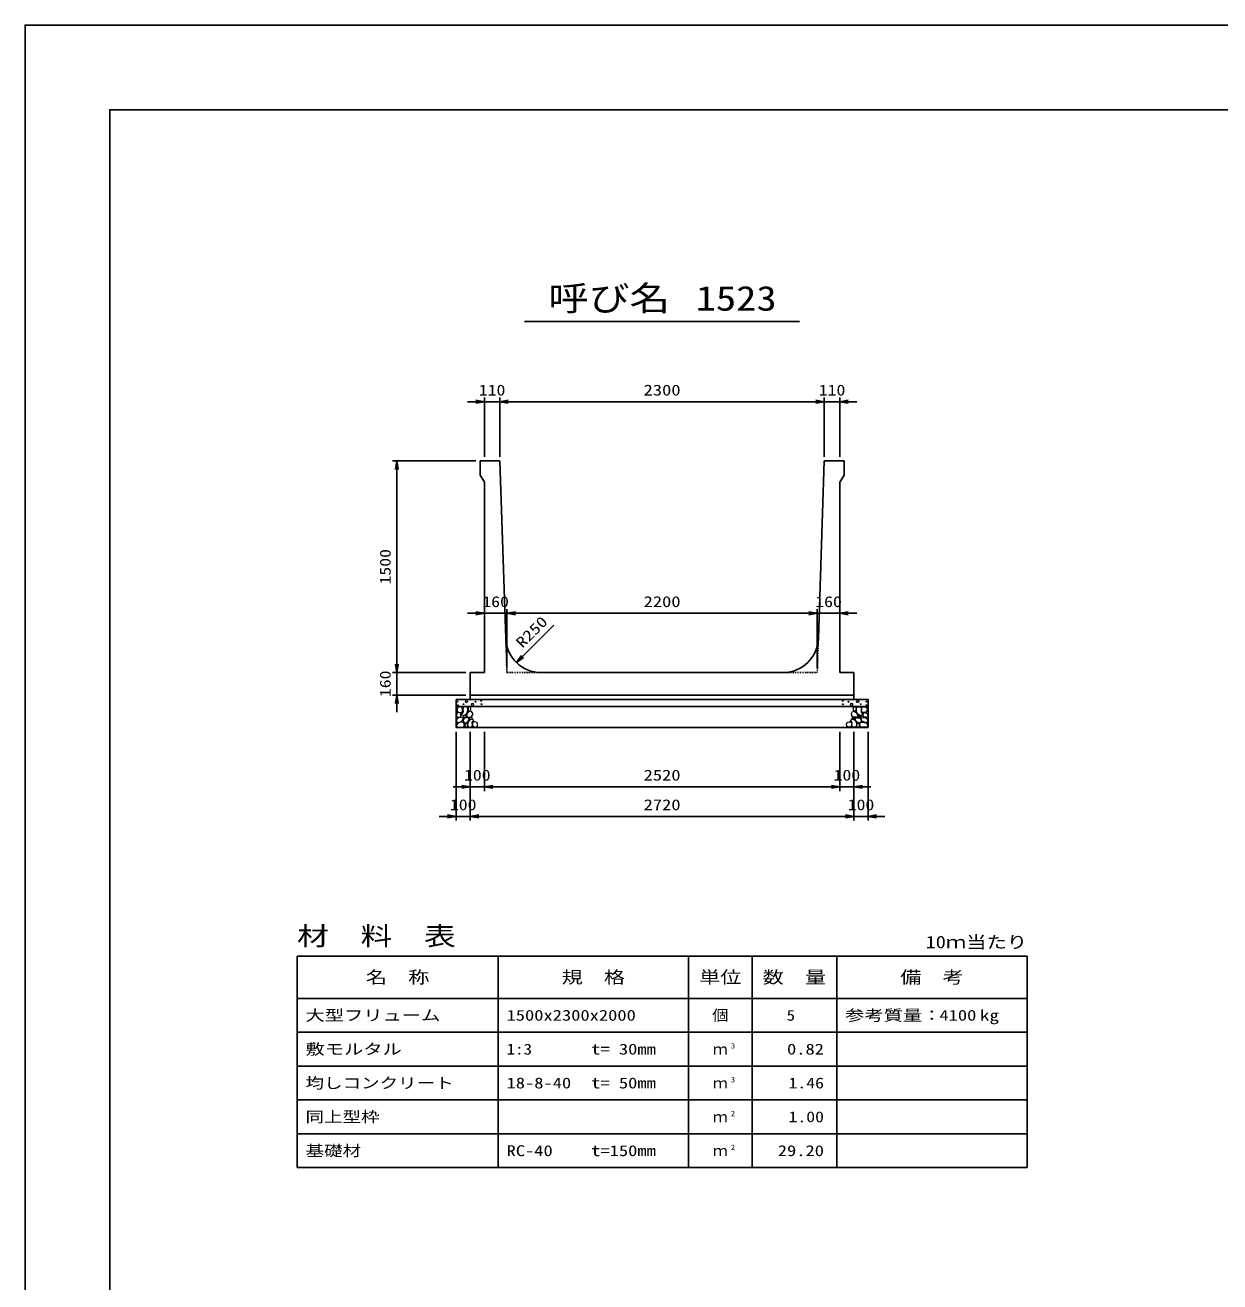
# Model space of a CAD drawing. Units: millimetres at full size. Extents: x 0 to 25230, y 0 to 17820.
# Drawn here: x 0 to 8469, y 8910 to 17820 of the extents above; entities that cross this region are included whole.
import ezdxf
from ezdxf.enums import TextEntityAlignment as Align

# ---------------------------------------------------------------- set-up
doc = ezdxf.new("R2010")
doc.units = ezdxf.units.MM
doc.linetypes.add('DASHED_SPACED', pattern=[12, 6, -6])
for name, color, linetype, lineweight in [('0_2', 7, 'Continuous', 25), ('D-DCR-HCHn', 4, 'Continuous', 9), ('D-MTR-FRAM', 7, 'Continuous', 25), ('D-MTR-LINE', 7, 'Continuous', 25), ('D-STR-DIM', 7, 'Continuous', 25), ('D-STR-STRn', 1, 'Continuous', 25), ('D-TTL', 2, 'Continuous', 25), ('D-TTL-TXT', 7, 'Continuous', 25)]:
    doc.layers.add(name, color=color, linetype=linetype, lineweight=lineweight)
doc.layers.add('D-MTR', color=7, linetype='Continuous')
doc.layers.add('D-MTR-TXT', color=7, linetype='Continuous')
doc.styles.add('ＭＳ ゴシック', font='')
doc.styles.get('ＭＳ ゴシック').set_extended_font_data('MS Gothic')

# ---------------------------------------------------------------- blocks, each defined once
blk = doc.blocks.new('open_arrow')
at = {"color": 0, "linetype": 'Continuous', "lineweight": -2}
blk.add_lwpolyline([(7.5, 1.25), (0, 0), (7.5, -1.25)], dxfattribs=at)

msp = doc.modelspace()

# ---------------------------------------------------------------- linework, layer by layer
at = {"layer": '0_2'}
for p, q in [((3155, 12810), (3155, 12390)), ((3255, 12810), (3255, 12390)), ((3255, 12810), (3255, 12390)), ((5775, 12810), (5775, 12390)), ((3375, 12420), (3035, 12420)), ((5775, 12420), (3255, 12420))]:
    msp.add_line(p, q, dxfattribs=at)
at = {"layer": 'D-DCR-HCHn'}
for points in [[(3060.46, 12940.356), (3055.26, 12924.753), (3062.194, 12914.352), (3079.53, 12912.618), (3091.366, 12917.699), (3086.464, 12929.954), (3089.932, 12936.889), (3082.997, 12943.823), (3072.596, 12947.29)], [(3093.399, 12983.696), (3077.796, 12987.163), (3063.928, 12980.228), (3062.194, 12964.626), (3065.661, 12952.491), (3082.997, 12947.29), (3095.132, 12947.29), (3100.333, 12955.958), (3100.333, 12975.028)], [(3107.267, 12985.429), (3102.067, 12969.827), (3103.8, 12952.491), (3091.665, 12933.421), (3107.267, 12924.753), (3124.603, 12933.421), (3135.005, 12947.29), (3138.472, 12969.827), (3135.005, 12981.962), (3124.603, 12987.163)], [(3110.735, 12924.753), (3102.067, 12917.819), (3105.534, 12912.618), (3117.669, 12912.618), (3122.87, 12914.352), (3126.337, 12921.286), (3121.136, 12926.487)], [(3136.739, 12943.823), (3128.071, 12923.02), (3135.005, 12914.352), (3155.808, 12914.352), (3164.476, 12917.819), (3173.144, 12929.954), (3173.144, 12940.356), (3164.476, 12954.224), (3154.074, 12955.958)], [(3140.206, 12981.962), (3140.206, 12961.159), (3148.874, 12955.958), (3157.542, 12961.159), (3159.275, 12973.294), (3157.542, 12983.696), (3145.407, 12987.163)], [(5893.261, 12943.823), (5901.929, 12923.02), (5894.995, 12914.352), (5874.192, 12914.352), (5865.524, 12917.819), (5856.856, 12929.954), (5856.856, 12940.356), (5865.524, 12954.224), (5875.926, 12955.958)], [(5889.794, 12981.962), (5889.794, 12961.159), (5881.126, 12955.958), (5872.458, 12961.159), (5870.725, 12973.294), (5872.458, 12983.696), (5884.593, 12987.163)], [(5922.733, 12985.429), (5927.933, 12969.827), (5926.2, 12952.491), (5938.335, 12933.421), (5922.733, 12924.753), (5905.397, 12933.421), (5894.995, 12947.29), (5891.528, 12969.827), (5894.995, 12981.962), (5905.397, 12987.163)], [(5919.265, 12924.753), (5927.933, 12917.819), (5924.466, 12912.618), (5912.331, 12912.618), (5907.13, 12914.352), (5903.663, 12921.286), (5908.864, 12926.487)], [(5936.601, 12983.696), (5952.204, 12987.163), (5966.072, 12980.228), (5967.806, 12964.626), (5964.339, 12952.491), (5947.003, 12947.29), (5934.868, 12947.29), (5929.667, 12955.958), (5929.667, 12975.028)], [(5969.54, 12940.356), (5974.74, 12924.753), (5967.806, 12914.352), (5950.47, 12912.618), (5938.634, 12917.699), (5943.536, 12929.954), (5940.068, 12936.889), (5947.003, 12943.823), (5957.404, 12947.29)], [(3093.366, 12882.757), (3106.208, 12902.019), (3104.603, 12906.834), (3086.946, 12911.65), (3070.894, 12910.045), (3059.658, 12900.414), (3058.052, 12889.177), (3059.658, 12877.941), (3072.499, 12874.731)], [(3099.787, 12842.627), (3111.023, 12847.443), (3114.234, 12863.494), (3107.813, 12874.731), (3096.577, 12877.941), (3082.13, 12876.336), (3066.078, 12869.915), (3058.052, 12860.284), (3058.052, 12849.048), (3062.868, 12842.627), (3082.13, 12844.232)], [(3138.311, 12882.757), (3146.337, 12902.019), (3139.916, 12910.045), (3120.654, 12910.045), (3112.628, 12906.834), (3104.603, 12895.598), (3104.603, 12885.967), (3112.628, 12873.125), (3122.259, 12871.52)], [(3135.101, 12847.443), (3135.101, 12866.705), (3127.075, 12871.52), (3119.049, 12866.705), (3117.444, 12855.469), (3119.049, 12845.837), (3130.285, 12842.627)], [(3165.599, 12844.232), (3170.415, 12858.679), (3168.81, 12874.731), (3180.046, 12892.388), (3165.599, 12900.414), (3149.548, 12892.388), (3139.916, 12879.546), (3136.706, 12858.679), (3139.916, 12847.443), (3149.548, 12842.627)], [(3162.389, 12900.414), (3170.415, 12906.834), (3167.204, 12911.65), (3155.968, 12911.65), (3151.153, 12910.045), (3147.942, 12903.624), (3152.758, 12898.808)], [(3178.441, 12845.837), (3192.887, 12842.627), (3205.729, 12849.048), (3207.334, 12863.494), (3204.124, 12874.731), (3188.072, 12879.546), (3176.836, 12879.546), (3172.02, 12871.52), (3172.02, 12853.863)], [(5851.559, 12845.837), (5837.113, 12842.627), (5824.271, 12849.048), (5822.666, 12863.494), (5825.876, 12874.731), (5841.928, 12879.546), (5853.164, 12879.546), (5857.98, 12871.52), (5857.98, 12853.863)], [(5864.401, 12844.232), (5859.585, 12858.679), (5861.19, 12874.731), (5849.954, 12892.388), (5864.401, 12900.414), (5880.452, 12892.388), (5890.084, 12879.546), (5893.294, 12858.679), (5890.084, 12847.443), (5880.452, 12842.627)], [(5867.611, 12900.414), (5859.585, 12906.834), (5862.796, 12911.65), (5874.032, 12911.65), (5878.847, 12910.045), (5882.058, 12903.624), (5877.242, 12898.808)], [(5891.689, 12882.757), (5883.663, 12902.019), (5890.084, 12910.045), (5909.346, 12910.045), (5917.372, 12906.834), (5925.397, 12895.598), (5925.397, 12885.967), (5917.372, 12873.125), (5907.741, 12871.52)], [(5894.899, 12847.443), (5894.899, 12866.705), (5902.925, 12871.52), (5910.951, 12866.705), (5912.556, 12855.469), (5910.951, 12845.837), (5899.715, 12842.627)], [(5930.213, 12842.627), (5918.977, 12847.443), (5915.766, 12863.494), (5922.187, 12874.731), (5933.423, 12877.941), (5947.87, 12876.336), (5963.922, 12869.915), (5971.948, 12860.284), (5971.948, 12849.048), (5967.132, 12842.627), (5947.87, 12844.232)], [(5936.634, 12882.757), (5923.792, 12902.019), (5925.397, 12906.834), (5943.054, 12911.65), (5959.106, 12910.045), (5970.342, 12900.414), (5971.948, 12889.177), (5970.342, 12877.941), (5957.501, 12874.731)]]:
    msp.add_lwpolyline(points, close=True, dxfattribs=at)
for centre, radius in [((3065.727, 13023.955), 3), ((3107.292, 13005.752), 3), ((3128.336, 13023.955), 7.5), ((3171.664, 13004.961), 7.5), ((3192.708, 13023.164), 3), ((3233.131, 13030.006), 3), ((5796.869, 13030.006), 3), ((5837.292, 13023.164), 3), ((5858.336, 13004.961), 7.5), ((5901.664, 13023.955), 7.5), ((5922.708, 13005.752), 3), ((5964.273, 13023.955), 3), ((3066.869, 12998.91), 3), ((3234.273, 13004.961), 3), ((5795.727, 13004.961), 3), ((5963.131, 12998.91), 3)]:
    msp.add_circle(centre, radius, dxfattribs=at)
at = {"layer": 'D-MTR-FRAM'}
for p, q in [((1927.5, 11220), (7102.5, 11220)), ((1927.5, 11220), (1927.5, 9720)), ((7102.5, 11220), (7102.5, 9720)), ((1927.5, 9720), (7102.5, 9720))]:
    msp.add_line(p, q, dxfattribs=at)
at = {"layer": 'D-MTR-LINE'}
for p, q in [((3352.5, 11220), (3352.5, 9720)), ((4702.5, 11220), (4702.5, 9720)), ((5152.5, 11220), (5152.5, 9720)), ((5752.5, 11220), (5752.5, 9720)), ((1927.5, 10920), (7102.5, 10920)), ((1927.5, 10680), (7102.5, 10680)), ((1927.5, 10440), (7102.5, 10440)), ((1927.5, 10200), (7102.5, 10200)), ((1927.5, 9960), (7102.5, 9960))]:
    msp.add_line(p, q, dxfattribs=at)
at = {"layer": 'D-STR-DIM'}
for p, q in [((3135, 15150), (3485, 15150)), ((3255, 14760), (3255, 15180)), ((3365, 14760), (3365, 15180)), ((3365, 14760), (3365, 15180)), ((3365, 15150), (5665, 15150)), ((5545, 15150), (5895, 15150)), ((5665, 14760), (5665, 15180)), ((5665, 14760), (5665, 15180)), ((5775, 14760), (5775, 15180)), ((3195, 14730), (2605, 14730)), ((2635, 14730), (2635, 13230)), ((3135, 13650), (3535, 13650)), ((3415, 13260), (3415, 13680)), ((3415, 13260), (3415, 13680)), ((3415, 13650), (5615, 13650)), ((5495, 13650), (5895, 13650)), ((5615, 13260), (5615, 13680)), ((5615, 13260), (5615, 13680)), ((3482.998, 13300.303), (3748.163, 13565.468)), ((2635, 13350), (2635, 12950)), ((3125, 13230), (2605, 13230)), ((3125, 13230), (2605, 13230)), ((3125, 13070), (2605, 13070)), ((3055, 12810), (3055, 12180)), ((3155, 12810), (3155, 12180)), ((3155, 12810), (3155, 12180)), ((5775, 12810), (5775, 12390)), ((5875, 12810), (5875, 12180)), ((5875, 12810), (5875, 12180)), ((5875, 12810), (5875, 12390)), ((5975, 12810), (5975, 12180)), ((5655, 12420), (5995, 12420)), ((3275, 12210), (2935, 12210)), ((3155, 12210), (5875, 12210)), ((6095, 12210), (5755, 12210))]:
    msp.add_line(p, q, dxfattribs=at)
at = {"layer": 'D-STR-STRn'}
for p, q in [((3225, 14730), (3365, 14730)), ((3225, 14630), (3225, 14730)), ((3365, 14730), (3406.944, 13471.671)), ((5665, 14730), (5623.056, 13471.671)), ((5805, 14730), (5665, 14730)), ((5805, 14630), (5805, 14730)), ((3225, 14630), (3255, 14580)), ((5805, 14630), (5775, 14580)), ((3255, 13230), (3255, 14580)), ((5775, 13230), (5775, 14580)), ((3155, 13230), (3155, 13070)), ((3155, 13230), (3255, 13230)), ((3656.806, 13230), (5373.194, 13230)), ((5775, 13230), (5875, 13230)), ((5875, 13230), (5875, 13070)), ((3055, 12840), (3055, 13040)), ((3055, 13040), (5975, 13040)), ((3155, 13070), (5875, 13070)), ((3155, 13070), (3155, 13040)), ((5875, 13070), (5875, 13040)), ((5975, 12840), (5975, 13040)), ((3055, 12990), (5975, 12990)), ((3055, 12840), (5975, 12840))]:
    msp.add_line(p, q, dxfattribs=at)
at = {"layer": 'D-STR-STRn', "color": 2, "linetype": 'DASHED_SPACED'}
for p, q in [((3406.944, 13471.671), (3415, 13230)), ((5615, 13230), (5623.056, 13471.671)), ((3415, 13230), (3656.806, 13230)), ((5373.194, 13230), (5615, 13230))]:
    msp.add_line(p, q, dxfattribs=at)
at = {"layer": 'D-STR-STRn'}
for centre, start, end in [((3656.806, 13480), 181.90915, 270), ((5373.194, 13480), 270, 358.09085)]:
    msp.add_arc(centre, 250, start, end, dxfattribs=at)
at = {"layer": 'D-TTL'}
for points in [[(0, 0), (25230, 0), (25230, 17820), (0, 17820)], [(600, 600), (24630, 600), (24630, 17220), (600, 17220)]]:
    msp.add_lwpolyline(points, close=True, dxfattribs=at)
at = {"layer": 'D-TTL-TXT'}
msp.add_line((3540, 15720), (5490, 15720), dxfattribs=at)

# ---------------------------------------------------------------- block references
at = {"layer": '0_2', "xscale": 8, "yscale": 8, "rotation": 180}
for p in [(3155, 12420), (5775, 12420)]:
    msp.add_blockref('open_arrow', p, dxfattribs=at)
at = {"layer": '0_2', "xscale": 8, "yscale": 8}
msp.add_blockref('open_arrow', (3255, 12420), dxfattribs=at)
msp.add_blockref('open_arrow', (3255, 12420), dxfattribs=at)
at = {"layer": 'D-STR-DIM', "xscale": 8, "yscale": 8}
for p, rotation in [((3255, 15150), 180), ((5665, 15150), 180), ((5665, 15150), 180), ((2635, 14730), 270), ((3255, 13650), 180), ((5615, 13650), 180), ((5615, 13650), 180), ((2635, 13230), 90), ((2635, 13230), 90), ((3482.998, 13300.303), 45), ((2635, 13070), 270), ((5775, 12420), 180), ((3055, 12210), 180), ((5875, 12210), 180), ((5875, 12210), 180)]:
    msp.add_blockref('open_arrow', p, dxfattribs=dict(at, rotation=rotation))
for p in [(3365, 15150), (3365, 15150), (5775, 15150), (3415, 13650), (3415, 13650), (5775, 13650), (5875, 12420), (3155, 12210), (3155, 12210), (5975, 12210)]:
    msp.add_blockref('open_arrow', p, dxfattribs=at)

# ---------------------------------------------------------------- texts
at = {"layer": '0_2', "style": 'ＭＳ ゴシック'}
for s, width, p in [('100', 1.2, (3205, 12502.5)), ('2520', 1.25, (4515, 12502.5))]:
    msp.add_text(s, height=76.98, dxfattribs=dict(at, width=width)).set_placement(p, align=Align.MIDDLE_CENTER)
at = {"layer": 'D-MTR', "style": 'ＭＳ ゴシック', "width": 1.25}
msp.add_text('材\u3000料\u3000表', height=132, dxfattribs=at).set_placement((1927.5, 11256), align=Align.BOTTOM_LEFT)
at = {"layer": 'D-MTR', "style": 'ＭＳ ゴシック', "width": 1.2}
msp.add_text('10ｍ当たり', height=87.98, dxfattribs=at).set_placement((7102.5, 11249), align=Align.BOTTOM_RIGHT)
at = {"layer": 'D-MTR-TXT', "style": 'ＭＳ ゴシック'}
for s, height, width, p in [('名\u3000称', 87.98, 1.25, (2640, 11070)), ('規\u3000格', 87.98, 1.25, (4027.5, 11070)), ('単位', 87.98, 1.25, (4927.5, 11070)), ('数\u3000量', 87.98, 1.25, (5452.5, 11070)), ('備\u3000考', 87.98, 1.25, (6427.5, 11070)), ('個', 76.98, 1.1, (4927.5, 10800))]:
    msp.add_text(s, height=height, dxfattribs=dict(at, width=width)).set_placement(p, align=Align.MIDDLE_CENTER)
for s, width, p in [('大型フリューム', 1.3, (1987.5, 10800)), ('1500x2300x2000', 1.25, (3412.5, 10800)), ('参考質量：    kg', 1.3, (5812.5, 10800)), ('敷モルタル', 1.3, (1987.5, 10560)), ('1:3', 1.15, (3412.5, 10560)), ('t= 30mm', 1.25, (4012.5, 10560)), ('均しコンクリート', 1.25, (1987.5, 10320)), ('18-8-40', 1.25, (3412.5, 10320)), ('t= 50mm', 1.25, (4012.5, 10320)), ('同上型枠', 1.25, (1987.5, 10080)), ('基礎材', 1.25, (1987.5, 9840)), ('RC-40', 1.25, (3412.5, 9840)), ('t=150mm', 1.25, (4012.5, 9840))]:
    msp.add_text(s, height=76.98, dxfattribs=dict(at, width=width)).set_placement(p, align=Align.MIDDLE_LEFT)
for s, width, p in [('5', 1.15, (5457.83, 10800)), ('4100', 1.25, (6742.5, 10800)), ('0.82', 1.25, (5662.5, 10560)), ('1.46', 1.2, (5662.5, 10320)), ('1.00', 1.2, (5662.5, 10080)), ('29.20', 1.25, (5662.5, 9840))]:
    msp.add_text(s, height=76.98, dxfattribs=dict(at, width=width)).set_placement(p, align=Align.MIDDLE_RIGHT)
for p in [(4927.5, 10560), (4927.5, 10320), (4927.5, 10080), (4927.5, 9840)]:
    msp.add_text('ｍ', height=76.98, dxfattribs=at).set_placement(p, align=Align.MIDDLE_CENTER)
at = {"layer": 'D-MTR-TXT', "style": 'ＭＳ ゴシック', "width": 1.15}
for s, p in [('3', (5002.5, 10553)), ('3', (5002.5, 10313)), ('2', (5002.5, 10073)), ('2', (5002.5, 9833))]:
    msp.add_text(s, height=38.49, dxfattribs=at).set_placement(p, align=Align.BOTTOM_LEFT)
at = {"layer": 'D-STR-DIM', "style": 'ＭＳ ゴシック'}
for s, width, p in [('110', 1.2, (3310, 15232.5)), ('2300', 1.25, (4515, 15232.5)), ('110', 1.2, (5720, 15232.5)), ('160', 1.2, (3335, 13732.5)), ('2200', 1.25, (4515, 13732.5)), ('160', 1.2, (5695, 13732.5)), ('100', 1.2, (5825, 12502.5)), ('100', 1.2, (3105, 12292.5)), ('2720', 1.25, (4515, 12292.5)), ('100', 1.2, (5925, 12292.5))]:
    msp.add_text(s, height=76.98, dxfattribs=dict(at, width=width)).set_placement(p, align=Align.MIDDLE_CENTER)
at = {"layer": 'D-STR-DIM', "style": 'ＭＳ ゴシック', "width": 1.2}
for s, p in [('1500', (2552.5, 13980)), ('160', (2552.5, 13150))]:
    msp.add_text(s, height=76.98, rotation=90, dxfattribs=at).set_placement(p, align=Align.MIDDLE_CENTER)
at = {"layer": 'D-STR-DIM', "style": 'ＭＳ ゴシック', "width": 1.25}
msp.add_text('R250', height=76.98, rotation=45, dxfattribs=at).set_placement((3541.408, 13381.34), align=Align.BOTTOM_LEFT)
at = {"layer": 'D-TTL-TXT', "style": 'ＭＳ ゴシック', "width": 1.2}
for s, p in [('呼び名', (4140, 15742.5)), ('1523', (5040, 15742.5))]:
    msp.add_text(s, height=176, dxfattribs=at).set_placement(p, align=Align.BOTTOM_CENTER)

doc.saveas('drawing.dxf')
